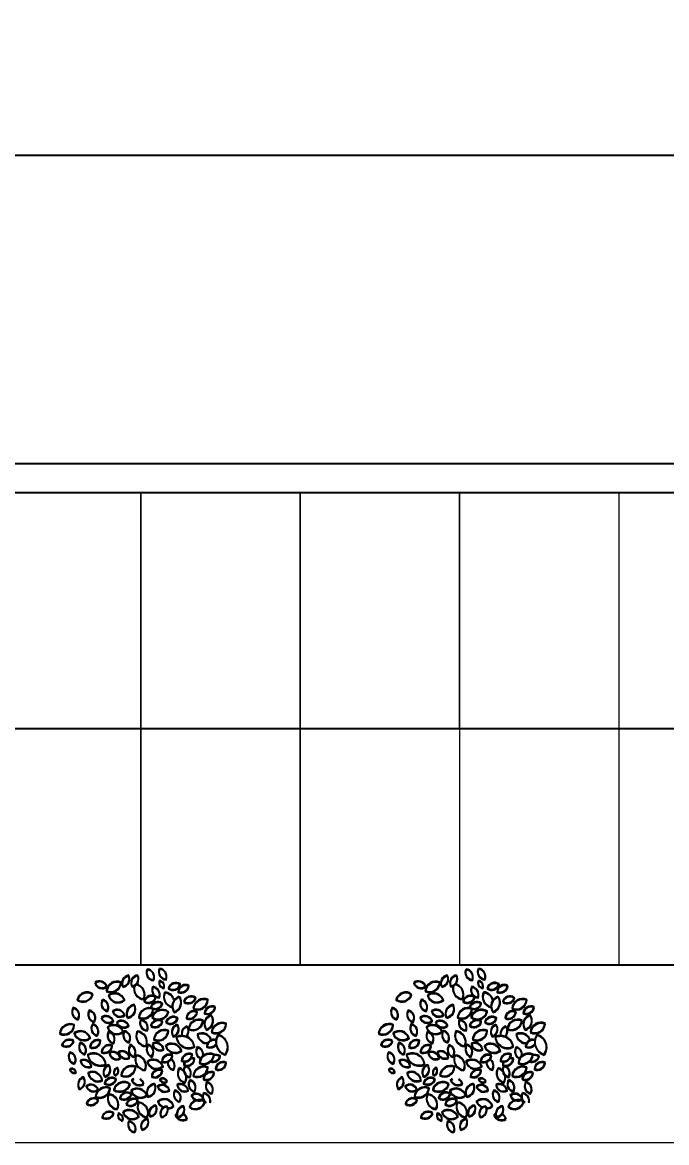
# Model space of a CAD drawing. Header units: millimetres. Extents: x 930 to 6336, y 2219 to 4338.
# Drawn here: x 5045.9 to 5155, y 3806.5 to 3996.2 of the extents above; entities that cross this region are included whole.
import ezdxf

# ---------------------------------------------------------------- set-up
doc = ezdxf.new("R2010")
doc.units = ezdxf.units.MM
doc.layers.add('dettagli', color=6, linetype='Continuous')
for name, color, linetype, lineweight in [('piante', 102, 'Continuous', 18), ('QUOTE', 3, 'Continuous', 9), ('serramenti e scale', 4, 'Continuous', 18)]:
    doc.layers.add(name, color=color, linetype=linetype, lineweight=lineweight)
doc.styles.get("Standard").update_dxf_attribs({"font": 'arial.ttf'})
doc.dimstyles.new('ook', dxfattribs={"dimtxt": 15, "dimasz": 10, "dimexe": 10, "dimexo": 10, "dimgap": 5, "dimtad": 1, "dimtoh": 1, "dimdec": 0, "dimzin": 0, "dimdsep": 46, "dimtxsty": 'Standard', "dimblk": 'OBLIQUE', "dimcen": 0.09, "dimdle": 10, "dimclrt": 3, "dimadec": 0, "dimazin": 0, "dimtfac": 1, "dimtdec": 0, "dimtofl": 0, "dimtmove": 0, "dimatfit": 3, "dimldrblk": 'OBLIQUE', "dimfxl": 1, "dimtfill": 2, "dimtfillclr": 250, "dimtolj": 1, "dimtzin": 0, "dimarcsym": 0})

# ---------------------------------------------------------------- blocks, each defined once
blk = doc.blocks.new('_Oblique')
at = {"color": 0, "linetype": 'ByBlock', "lineweight": -2}
blk.add_line((-0.5, -0.5), (0.5, 0.5), dxfattribs=at)
blk = doc.blocks.new('*D68')
at = {"layer": 'Defpoints', "color": 0, "transparency": 16777216}
for p in [(5477.89, 3973.72), (4984.85, 3921.57), (5477.89, 3921.47)]:
    blk.add_point(p, dxfattribs=at)
at = {"layer": 'QUOTE', "color": 0, "lineweight": -2, "transparency": 16777216}
for p, q in [((4984.85, 3931.57), (4984.85, 3983.72)), ((5477.89, 3931.47), (5477.89, 3983.72)), ((4974.85, 3973.72), (5487.89, 3973.72))]:
    blk.add_line(p, q, dxfattribs=at)
at = {"layer": 'QUOTE', "color": 0, "lineweight": -2, "transparency": 16777216, "xscale": 10, "yscale": 10, "zscale": 10, "rotation": 180}
blk.add_blockref('_Oblique', (4984.85, 3973.72), dxfattribs=at)
at = {"layer": 'QUOTE', "color": 0, "lineweight": -2, "transparency": 16777216, "xscale": 10, "yscale": 10, "zscale": 10}
blk.add_blockref('_Oblique', (5477.89, 3973.72), dxfattribs=at)
at = {"layer": 'QUOTE', "color": 3, "transparency": 16777216, "insert": (5231.37, 3986.39), "char_height": 15, "attachment_point": 5, "bg_fill": 1, "box_fill_scale": 1.1, "bg_fill_color": 250, "bg_fill_transparency": 0}
blk.add_mtext('\\A1;493', dxfattribs=at)

msp = doc.modelspace()

# ---------------------------------------------------------------- linework, layer by layer
at = {"layer": 'dettagli'}
msp.add_line((4984.89, 3876.63), (5362.85, 3876.63), dxfattribs=at)
at = {"layer": 'piante', "linetype": 'ByBlock', "lineweight": -3}
for points in [[(5067, 3835.87, 0.535384), (5068.04, 3834.05, 0.500203)], [(5067.02, 3835.77, 0.535384), (5068.06, 3833.95, 0.500203)], [(5069.08, 3835.97, 0.535384), (5070.15, 3834.17, 0.500203)], [(5069.1, 3835.87, 0.535384), (5070.18, 3834.07, 0.500203)], [(5121, 3835.88, 0.535384), (5122.04, 3834.06, 0.500203)], [(5121.02, 3835.77, 0.535384), (5122.06, 3833.95, 0.500203)], [(5123.08, 3835.98, 0.535384), (5124.15, 3834.18, 0.500203)], [(5123.1, 3835.87, 0.535384), (5124.18, 3834.07, 0.500203)], [(5058.15, 3833.6, 0.535384), (5060.14, 3832.96, 0.500203)], [(5058.17, 3833.5, 0.535384), (5060.17, 3832.85, 0.500203)], [(5060.07, 3832.18, 0.535384), (5062.53, 3833.63, 0.500203)], [(5060.1, 3832.07, 0.535384), (5062.55, 3833.53, 0.500203)], [(5062.85, 3832.94, 0.535384), (5063.81, 3834.81, 0.500203)], [(5062.88, 3832.83, 0.535384), (5063.83, 3834.7, 0.500203)], [(5065.37, 3834.84, 0.535384), (5064.42, 3832.97, 0.500203)], [(5065.39, 3834.73, 0.535384), (5064.44, 3832.86, 0.500203)], [(5069.1, 3833.91, 0.535384), (5069.78, 3832.71, 0.500203)], [(5069.12, 3833.8, 0.535384), (5069.81, 3832.6, 0.500203)], [(5070.58, 3832.64, 0.535384), (5072.56, 3833.35, 0.500203)], [(5070.61, 3832.54, 0.535384), (5072.58, 3833.24, 0.500203)], [(5074.04, 3833.1, 0.535384), (5072.24, 3832.03, 0.500203)], [(5074.06, 3832.99, 0.535384), (5072.26, 3831.92, 0.500203)], [(5112.15, 3833.61, 0.535384), (5114.14, 3832.97, 0.500203)], [(5112.17, 3833.5, 0.535384), (5114.17, 3832.85, 0.500203)], [(5114.07, 3832.18, 0.535384), (5116.53, 3833.64, 0.500203)], [(5114.1, 3832.07, 0.535384), (5116.55, 3833.53, 0.500203)], [(5116.85, 3832.95, 0.535384), (5117.81, 3834.82, 0.500203)], [(5116.88, 3832.83, 0.535384), (5117.83, 3834.7, 0.500203)], [(5119.37, 3834.85, 0.535384), (5118.42, 3832.98, 0.500203)], [(5119.39, 3834.73, 0.535384), (5118.44, 3832.86, 0.500203)], [(5123.1, 3833.92, 0.535384), (5123.78, 3832.72, 0.500203)], [(5123.12, 3833.8, 0.535384), (5123.81, 3832.6, 0.500203)], [(5124.58, 3832.65, 0.535384), (5126.56, 3833.36, 0.500203)], [(5124.61, 3832.54, 0.535384), (5126.58, 3833.24, 0.500203)], [(5128.04, 3833.11, 0.535384), (5126.24, 3832.04, 0.500203)], [(5128.06, 3832.99, 0.535384), (5126.26, 3831.92, 0.500203)], [(5057.76, 3831.62, 0.535384), (5055.15, 3830.69, 0.500203)], [(5057.78, 3831.51, 0.535384), (5055.18, 3830.59, 0.500203)], [(5060.44, 3831.47, 0.535384), (5063.13, 3830.65, 0.500203)], [(5060.46, 3831.36, 0.535384), (5063.15, 3830.54, 0.500203)], [(5068.45, 3831.16, 0.535384), (5066.49, 3830.41, 0.500203)], [(5068.47, 3831.05, 0.535384), (5066.51, 3830.31, 0.500203)], [(5067.93, 3832.89, 0.535384), (5069.01, 3831.09, 0.500203)], [(5067.96, 3832.78, 0.535384), (5069.03, 3830.98, 0.500203)], [(5072.42, 3831.23, 0.535384), (5071.59, 3828.62, 0.500203)], [(5073.2, 3830.37, 0.535384), (5075.17, 3831.07, 0.500203)], [(5073.22, 3830.26, 0.535384), (5075.2, 3830.96, 0.500203)], [(5111.76, 3831.63, 0.535384), (5109.15, 3830.7, 0.500203)], [(5111.78, 3831.51, 0.535384), (5109.18, 3830.59, 0.500203)], [(5114.44, 3831.47, 0.535384), (5117.13, 3830.66, 0.500203)], [(5114.46, 3831.36, 0.535384), (5117.15, 3830.54, 0.500203)], [(5122.45, 3831.17, 0.535384), (5120.49, 3830.42, 0.500203)], [(5122.47, 3831.05, 0.535384), (5120.51, 3830.31, 0.500203)], [(5121.93, 3832.9, 0.535384), (5123.01, 3831.1, 0.500203)], [(5121.96, 3832.78, 0.535384), (5123.03, 3830.98, 0.500203)], [(5126.42, 3831.24, 0.535384), (5125.59, 3828.63, 0.500203)], [(5127.2, 3830.37, 0.535384), (5129.17, 3831.08, 0.500203)], [(5127.22, 3830.26, 0.535384), (5129.2, 3830.96, 0.500203)], [(5055.23, 3827.39, 0.535384), (5054.47, 3829.34, 0.500203)], [(5059.46, 3830.74, 0.535384), (5060.2, 3828.78, 0.500203)], [(5059.49, 3830.63, 0.535384), (5060.23, 3828.67, 0.500203)], [(5063.65, 3827.68, 0.535384), (5064.8, 3829.85, 0.500203)], [(5063.67, 3827.58, 0.535384), (5064.82, 3829.74, 0.500203)], [(5065.55, 3827.7, 0.535384), (5068, 3829.16, 0.500203)], [(5067.58, 3829.4, 0.535384), (5069.55, 3830.1, 0.500203)], [(5067.6, 3829.29, 0.535384), (5069.58, 3829.99, 0.500203)], [(5072.45, 3831.12, 0.535384), (5071.61, 3828.52, 0.500203)], [(5074.79, 3829.23, 0.535384), (5077.25, 3830.69, 0.500203)], [(5074.81, 3829.13, 0.535384), (5077.27, 3830.58, 0.500203)], [(5078.49, 3829.47, 0.535384), (5076.69, 3828.4, 0.500203)], [(5078.52, 3829.36, 0.535384), (5076.72, 3828.29, 0.500203)], [(5109.23, 3827.4, 0.535384), (5108.47, 3829.35, 0.500203)], [(5113.46, 3830.75, 0.535384), (5114.2, 3828.78, 0.500203)], [(5113.49, 3830.63, 0.535384), (5114.23, 3828.67, 0.500203)], [(5117.65, 3827.69, 0.535384), (5118.8, 3829.86, 0.500203)], [(5117.67, 3827.58, 0.535384), (5118.82, 3829.74, 0.500203)], [(5119.55, 3827.71, 0.535384), (5122, 3829.17, 0.500203)], [(5121.58, 3829.4, 0.535384), (5123.55, 3830.11, 0.500203)], [(5121.6, 3829.29, 0.535384), (5123.58, 3829.99, 0.500203)], [(5126.45, 3831.12, 0.535384), (5125.61, 3828.52, 0.500203)], [(5128.79, 3829.24, 0.535384), (5131.25, 3830.7, 0.500203)], [(5128.81, 3829.13, 0.535384), (5131.27, 3830.58, 0.500203)], [(5132.49, 3829.48, 0.535384), (5130.69, 3828.41, 0.500203)], [(5132.52, 3829.36, 0.535384), (5130.72, 3828.29, 0.500203)], [(5055.26, 3827.28, 0.535384), (5054.49, 3829.24, 0.500203)], [(5057.97, 3826.94, 0.535384), (5057.2, 3828.89, 0.500203)], [(5057.99, 3826.84, 0.535384), (5057.23, 3828.79, 0.500203)], [(5059.22, 3827.69, 0.535384), (5061.23, 3827.08, 0.500203)], [(5059.25, 3827.58, 0.535384), (5061.26, 3826.98, 0.500203)], [(5061.16, 3828.77, 0.535384), (5063.15, 3828.12, 0.500203)], [(5061.18, 3828.66, 0.535384), (5063.18, 3828.02, 0.500203)], [(5065.57, 3827.6, 0.535384), (5068.03, 3829.05, 0.500203)], [(5067.83, 3827.73, 0.535384), (5070.56, 3828.7, 0.500203)], [(5067.85, 3827.62, 0.535384), (5070.58, 3828.59, 0.500203)], [(5070.16, 3826.9, 0.535384), (5072.14, 3827.6, 0.500203)], [(5070.19, 3826.79, 0.535384), (5072.16, 3827.49, 0.500203)], [(5075.44, 3828.66, 0.535384), (5073.63, 3827.59, 0.500203)], [(5075.46, 3828.55, 0.535384), (5073.66, 3827.48, 0.500203)], [(5077.83, 3828.12, 0.535384), (5077.02, 3825.61, 0.500203)], [(5077.85, 3828.01, 0.535384), (5077.05, 3825.5, 0.500203)], [(5109.26, 3827.28, 0.535384), (5108.49, 3829.24, 0.500203)], [(5111.97, 3826.95, 0.535384), (5111.2, 3828.9, 0.500203)], [(5111.99, 3826.84, 0.535384), (5111.23, 3828.79, 0.500203)], [(5113.22, 3827.7, 0.535384), (5115.23, 3827.09, 0.500203)], [(5113.25, 3827.58, 0.535384), (5115.26, 3826.98, 0.500203)], [(5115.16, 3828.78, 0.535384), (5117.15, 3828.13, 0.500203)], [(5115.18, 3828.66, 0.535384), (5117.18, 3828.02, 0.500203)], [(5119.57, 3827.6, 0.535384), (5122.03, 3829.05, 0.500203)], [(5121.83, 3827.74, 0.535384), (5124.56, 3828.71, 0.500203)], [(5121.85, 3827.62, 0.535384), (5124.58, 3828.59, 0.500203)], [(5124.16, 3826.9, 0.535384), (5126.14, 3827.61, 0.500203)], [(5124.19, 3826.79, 0.535384), (5126.16, 3827.49, 0.500203)], [(5129.44, 3828.67, 0.535384), (5127.63, 3827.6, 0.500203)], [(5129.46, 3828.55, 0.535384), (5127.66, 3827.48, 0.500203)], [(5131.83, 3828.13, 0.535384), (5131.02, 3825.62, 0.500203)], [(5131.85, 3828.01, 0.535384), (5131.05, 3825.5, 0.500203)], [(5052.17, 3824.99, 0.535384), (5054.63, 3826.44, 0.500203)], [(5052.2, 3824.88, 0.535384), (5054.65, 3826.34, 0.500203)], [(5058.49, 3824.6, 0.535384), (5057.72, 3826.56, 0.500203)], [(5058.51, 3824.5, 0.535384), (5057.75, 3826.45, 0.500203)], [(5060.24, 3826.09, 0.535384), (5062.93, 3825.28, 0.500203)], [(5060.27, 3825.99, 0.535384), (5062.95, 3825.17, 0.500203)], [(5061.83, 3826.9, 0.535384), (5063.84, 3826.29, 0.500203)], [(5061.85, 3826.79, 0.535384), (5063.86, 3826.18, 0.500203)], [(5065.89, 3827.31, 0.535384), (5066.97, 3825.51, 0.500203)], [(5065.92, 3827.2, 0.535384), (5066.99, 3825.4, 0.500203)], [(5067.59, 3826.31, 0.535384), (5069.55, 3827.05, 0.500203)], [(5067.62, 3826.2, 0.535384), (5069.58, 3826.94, 0.500203)], [(5068.11, 3824, 0.535384), (5070.57, 3825.46, 0.500203)], [(5068.13, 3823.9, 0.535384), (5070.59, 3825.35, 0.500203)], [(5072.08, 3826.48, 0.535384), (5071.44, 3824.49, 0.500203)], [(5072.11, 3826.38, 0.535384), (5071.46, 3824.38, 0.500203)], [(5073.98, 3825.76, 0.535384), (5076.44, 3827.21, 0.500203)], [(5074.01, 3825.65, 0.535384), (5076.46, 3827.11, 0.500203)], [(5077.9, 3825.21, 0.535384), (5080.36, 3826.67, 0.500203)], [(5077.93, 3825.1, 0.535384), (5080.38, 3826.56, 0.500203)], [(5106.17, 3825, 0.535384), (5108.63, 3826.45, 0.500203)], [(5106.2, 3824.88, 0.535384), (5108.65, 3826.34, 0.500203)], [(5112.49, 3824.61, 0.535384), (5111.72, 3826.57, 0.500203)], [(5112.51, 3824.5, 0.535384), (5111.75, 3826.45, 0.500203)], [(5114.24, 3826.1, 0.535384), (5116.93, 3825.29, 0.500203)], [(5114.27, 3825.99, 0.535384), (5116.95, 3825.17, 0.500203)], [(5115.83, 3826.9, 0.535384), (5117.84, 3826.3, 0.500203)], [(5115.85, 3826.79, 0.535384), (5117.86, 3826.18, 0.500203)], [(5119.89, 3827.32, 0.535384), (5120.97, 3825.52, 0.500203)], [(5119.92, 3827.2, 0.535384), (5120.99, 3825.4, 0.500203)], [(5121.59, 3826.32, 0.535384), (5123.55, 3827.06, 0.500203)], [(5121.62, 3826.2, 0.535384), (5123.58, 3826.94, 0.500203)], [(5122.11, 3824.01, 0.535384), (5124.57, 3825.47, 0.500203)], [(5122.13, 3823.9, 0.535384), (5124.59, 3825.35, 0.500203)], [(5126.08, 3826.49, 0.535384), (5125.44, 3824.5, 0.500203)], [(5126.11, 3826.38, 0.535384), (5125.46, 3824.38, 0.500203)], [(5127.98, 3825.76, 0.535384), (5130.44, 3827.22, 0.500203)], [(5128.01, 3825.65, 0.535384), (5130.46, 3827.11, 0.500203)], [(5131.9, 3825.22, 0.535384), (5134.36, 3826.68, 0.500203)], [(5131.93, 3825.1, 0.535384), (5134.38, 3826.56, 0.500203)], [(5054.54, 3823.71, 0.535384), (5052.56, 3823, 0.500203)], [(5054.56, 3823.6, 0.535384), (5052.59, 3822.9, 0.500203)], [(5054.63, 3825.05, 0.535384), (5057.32, 3824.24, 0.500203)], [(5054.65, 3824.95, 0.535384), (5057.34, 3824.13, 0.500203)], [(5057.28, 3822.7, 0.535384), (5059.07, 3823.79, 0.500203)], [(5057.31, 3822.59, 0.535384), (5059.1, 3823.69, 0.500203)], [(5061.24, 3823.34, 0.535384), (5060.47, 3825.29, 0.500203)], [(5061.26, 3823.23, 0.535384), (5060.5, 3825.19, 0.500203)], [(5063.87, 3823.46, 0.535384), (5063.13, 3825.43, 0.500203)], [(5063.89, 3823.36, 0.535384), (5063.16, 3825.32, 0.500203)], [(5065.29, 3825.37, 0.535384), (5066.8, 3822.84, 0.500203)], [(5065.31, 3825.26, 0.535384), (5066.82, 3822.74, 0.500203)], [(5071.94, 3824.38, 0.535384), (5074.97, 3822.77, 0.500203)], [(5071.96, 3824.28, 0.535384), (5074.99, 3822.67, 0.500203)], [(5080.22, 3821.42, 0.535384), (5078.98, 3824.74, 0.500203)], [(5080.25, 3821.31, 0.535384), (5079, 3824.63, 0.500203)], [(5108.54, 3823.71, 0.535384), (5106.56, 3823.01, 0.500203)], [(5108.56, 3823.6, 0.535384), (5106.59, 3822.9, 0.500203)], [(5108.63, 3825.06, 0.535384), (5111.32, 3824.25, 0.500203)], [(5108.65, 3824.95, 0.535384), (5111.34, 3824.13, 0.500203)], [(5111.28, 3822.71, 0.535384), (5113.07, 3823.8, 0.500203)], [(5111.31, 3822.59, 0.535384), (5113.1, 3823.69, 0.500203)], [(5115.24, 3823.35, 0.535384), (5114.47, 3825.3, 0.500203)], [(5115.26, 3823.23, 0.535384), (5114.5, 3825.19, 0.500203)], [(5117.87, 3823.47, 0.535384), (5117.13, 3825.44, 0.500203)], [(5117.89, 3823.36, 0.535384), (5117.16, 3825.32, 0.500203)], [(5119.29, 3825.38, 0.535384), (5120.8, 3822.85, 0.500203)], [(5119.31, 3825.26, 0.535384), (5120.82, 3822.74, 0.500203)], [(5125.94, 3824.39, 0.535384), (5128.97, 3822.78, 0.500203)], [(5125.96, 3824.28, 0.535384), (5128.99, 3822.67, 0.500203)], [(5134.22, 3821.42, 0.535384), (5132.98, 3824.75, 0.500203)], [(5134.25, 3821.31, 0.535384), (5133, 3824.63, 0.500203)], [(5054.64, 3819.86, 0.535384), (5053.88, 3821.81, 0.500203)], [(5054.66, 3819.76, 0.535384), (5053.9, 3821.71, 0.500203)], [(5056.4, 3821.47, 0.535384), (5055.63, 3823.42, 0.500203)], [(5056.42, 3821.36, 0.535384), (5055.66, 3823.31, 0.500203)], [(5059.25, 3821.84, 0.535384), (5061.04, 3822.94, 0.500203)], [(5059.27, 3821.74, 0.535384), (5061.06, 3822.83, 0.500203)], [(5062.42, 3820.75, 0.535384), (5060.57, 3821.73, 0.500203)], [(5062.44, 3820.64, 0.535384), (5060.59, 3821.63, 0.500203)], [(5063.99, 3820.87, 0.535384), (5062.14, 3821.85, 0.500203)], [(5064.02, 3820.76, 0.535384), (5062.16, 3821.75, 0.500203)], [(5064.17, 3823.07, 0.535384), (5064.72, 3821.04, 0.500203)], [(5064.2, 3822.96, 0.535384), (5064.74, 3820.94, 0.500203)], [(5067.72, 3821.08, 0.535384), (5067.18, 3823.1, 0.500203)], [(5067.75, 3820.97, 0.535384), (5067.2, 3823, 0.500203)], [(5067.9, 3823.28, 0.535384), (5069.76, 3822.3, 0.500203)], [(5067.93, 3823.17, 0.535384), (5069.78, 3822.19, 0.500203)], [(5070.1, 3822.92, 0.535384), (5072.79, 3822.1, 0.500203)], [(5070.12, 3822.81, 0.535384), (5072.81, 3821.99, 0.500203)], [(5108.64, 3819.87, 0.535384), (5107.88, 3821.82, 0.500203)], [(5108.66, 3819.76, 0.535384), (5107.9, 3821.71, 0.500203)], [(5110.4, 3821.48, 0.535384), (5109.63, 3823.43, 0.500203)], [(5110.42, 3821.36, 0.535384), (5109.66, 3823.31, 0.500203)], [(5113.25, 3821.85, 0.535384), (5115.04, 3822.95, 0.500203)], [(5113.27, 3821.74, 0.535384), (5115.06, 3822.83, 0.500203)], [(5116.42, 3820.76, 0.535384), (5114.57, 3821.74, 0.500203)], [(5116.44, 3820.64, 0.535384), (5114.59, 3821.63, 0.500203)], [(5117.99, 3820.88, 0.535384), (5116.14, 3821.86, 0.500203)], [(5118.02, 3820.76, 0.535384), (5116.16, 3821.75, 0.500203)], [(5118.17, 3823.08, 0.535384), (5118.72, 3821.05, 0.500203)], [(5118.2, 3822.96, 0.535384), (5118.74, 3820.94, 0.500203)], [(5121.72, 3821.09, 0.535384), (5121.18, 3823.11, 0.500203)], [(5121.75, 3820.97, 0.535384), (5121.2, 3823, 0.500203)], [(5121.9, 3823.29, 0.535384), (5123.76, 3822.3, 0.500203)], [(5121.93, 3823.17, 0.535384), (5123.78, 3822.19, 0.500203)], [(5124.1, 3822.92, 0.535384), (5126.79, 3822.11, 0.500203)], [(5124.12, 3822.81, 0.535384), (5126.81, 3821.99, 0.500203)], [(5057.53, 3819.41, 0.535384), (5055.68, 3820.4, 0.500203)], [(5057.55, 3819.31, 0.535384), (5055.7, 3820.29, 0.500203)], [(5059.96, 3819.76, 0.535384), (5056.93, 3821.37, 0.500203)], [(5059.98, 3819.66, 0.535384), (5056.95, 3821.27, 0.500203)], [(5066.61, 3818.78, 0.535384), (5065.1, 3821.3, 0.500203)], [(5066.63, 3818.67, 0.535384), (5065.12, 3821.2, 0.500203)], [(5066.96, 3820.23, 0.535384), (5069.65, 3819.41, 0.500203)], [(5066.99, 3820.12, 0.535384), (5069.68, 3819.31, 0.500203)], [(5071.27, 3821.3, 0.535384), (5069.46, 3820.23, 0.500203)], [(5071.29, 3821.19, 0.535384), (5069.49, 3820.12, 0.500203)], [(5074.61, 3821.45, 0.535384), (5072.82, 3820.35, 0.500203)], [(5074.64, 3821.34, 0.535384), (5072.85, 3820.24, 0.500203)], [(5078.31, 3821.42, 0.535384), (5075.85, 3819.96, 0.500203)], [(5078.33, 3821.31, 0.535384), (5075.88, 3819.86, 0.500203)], [(5080.37, 3820.03, 0.535384), (5078.56, 3818.96, 0.500203)], [(5080.39, 3819.92, 0.535384), (5078.59, 3818.85, 0.500203)], [(5111.53, 3819.42, 0.535384), (5109.68, 3820.4, 0.500203)], [(5111.55, 3819.31, 0.535384), (5109.7, 3820.29, 0.500203)], [(5113.96, 3819.77, 0.535384), (5110.93, 3821.38, 0.500203)], [(5113.98, 3819.66, 0.535384), (5110.95, 3821.27, 0.500203)], [(5120.61, 3818.79, 0.535384), (5119.1, 3821.31, 0.500203)], [(5120.63, 3818.67, 0.535384), (5119.12, 3821.2, 0.500203)], [(5120.96, 3820.24, 0.535384), (5123.65, 3819.42, 0.500203)], [(5120.99, 3820.12, 0.535384), (5123.68, 3819.31, 0.500203)], [(5125.27, 3821.31, 0.535384), (5123.46, 3820.24, 0.500203)], [(5125.29, 3821.19, 0.535384), (5123.49, 3820.12, 0.500203)], [(5128.61, 3821.46, 0.535384), (5126.82, 3820.36, 0.500203)], [(5128.64, 3821.34, 0.535384), (5126.85, 3820.24, 0.500203)], [(5132.31, 3821.43, 0.535384), (5129.85, 3819.97, 0.500203)], [(5132.33, 3821.31, 0.535384), (5129.88, 3819.86, 0.500203)], [(5134.37, 3820.04, 0.535384), (5132.56, 3818.97, 0.500203)], [(5134.39, 3819.92, 0.535384), (5132.59, 3818.85, 0.500203)], [(5054.92, 3818.39, 0.535384), (5053.89, 3818.94, 0.500203)], [(5054.94, 3818.28, 0.535384), (5053.91, 3818.83, 0.500203)], [(5059.34, 3817.06, 0.535384), (5057, 3818.3, 0.500203)], [(5059.37, 3816.95, 0.535384), (5057.02, 3818.2, 0.500203)], [(5059.81, 3817.66, 0.535384), (5060.46, 3819.66, 0.500203)], [(5059.84, 3817.56, 0.535384), (5060.48, 3819.55, 0.500203)], [(5061.5, 3817.88, 0.535384), (5061.92, 3819.19, 0.500203)], [(5061.52, 3817.78, 0.535384), (5061.94, 3819.08, 0.500203)], [(5062.57, 3817.89, 0.535384), (5065.03, 3819.35, 0.500203)], [(5062.59, 3817.78, 0.535384), (5065.05, 3819.24, 0.500203)], [(5069.55, 3818.75, 0.535384), (5067.75, 3817.68, 0.500203)], [(5069.58, 3818.64, 0.535384), (5067.77, 3817.57, 0.500203)], [(5072.45, 3819.12, 0.535384), (5073.37, 3816.67, 0.500203)], [(5072.47, 3819.02, 0.535384), (5073.39, 3816.56, 0.500203)], [(5073.41, 3819.54, 0.535384), (5074.17, 3817.59, 0.500203)], [(5073.43, 3819.43, 0.535384), (5074.2, 3817.48, 0.500203)], [(5074.79, 3817.81, 0.535384), (5077.24, 3819.27, 0.500203)], [(5074.81, 3817.7, 0.535384), (5077.26, 3819.16, 0.500203)], [(5078.32, 3818.34, 0.535384), (5076.52, 3817.27, 0.500203)], [(5078.35, 3818.23, 0.535384), (5076.54, 3817.16, 0.500203)], [(5108.92, 3818.4, 0.535384), (5107.89, 3818.94, 0.500203)], [(5108.94, 3818.28, 0.535384), (5107.91, 3818.83, 0.500203)], [(5113.34, 3817.07, 0.535384), (5111, 3818.31, 0.500203)], [(5113.37, 3816.95, 0.535384), (5111.02, 3818.2, 0.500203)], [(5113.81, 3817.67, 0.535384), (5114.46, 3819.67, 0.500203)], [(5113.84, 3817.56, 0.535384), (5114.48, 3819.55, 0.500203)], [(5115.5, 3817.89, 0.535384), (5115.92, 3819.2, 0.500203)], [(5115.52, 3817.78, 0.535384), (5115.94, 3819.08, 0.500203)], [(5116.57, 3817.9, 0.535384), (5119.03, 3819.36, 0.500203)], [(5116.59, 3817.78, 0.535384), (5119.05, 3819.24, 0.500203)], [(5123.55, 3818.76, 0.535384), (5121.75, 3817.68, 0.500203)], [(5123.58, 3818.64, 0.535384), (5121.77, 3817.57, 0.500203)], [(5126.45, 3819.13, 0.535384), (5127.37, 3816.68, 0.500203)], [(5126.47, 3819.02, 0.535384), (5127.39, 3816.56, 0.500203)], [(5127.41, 3819.55, 0.535384), (5128.17, 3817.6, 0.500203)], [(5127.43, 3819.43, 0.535384), (5128.2, 3817.48, 0.500203)], [(5128.79, 3817.82, 0.535384), (5131.24, 3819.28, 0.500203)], [(5128.81, 3817.7, 0.535384), (5131.26, 3819.16, 0.500203)], [(5132.32, 3818.35, 0.535384), (5130.52, 3817.27, 0.500203)], [(5132.35, 3818.23, 0.535384), (5130.54, 3817.16, 0.500203)], [(5055.51, 3815.6, 0.535384), (5056.15, 3817.59, 0.500203)], [(5055.53, 3815.49, 0.535384), (5056.17, 3817.49, 0.500203)], [(5058.68, 3815.45, 0.535384), (5056.68, 3816.05, 0.500203)], [(5058.71, 3815.34, 0.535384), (5056.7, 3815.95, 0.500203)], [(5061.73, 3817.25, 0.535384), (5059.76, 3816.55, 0.500203)], [(5061.76, 3817.15, 0.535384), (5059.78, 3816.44, 0.500203)], [(5064.07, 3816.42, 0.535384), (5061.34, 3815.45, 0.500203)], [(5064.09, 3816.31, 0.535384), (5061.36, 3815.34, 0.500203)], [(5068.25, 3816.46, 0.535384), (5067.1, 3814.3, 0.500203)], [(5068.27, 3816.36, 0.535384), (5067.12, 3814.19, 0.500203)], [(5070.74, 3815.38, 0.535384), (5068.74, 3816.03, 0.500203)], [(5070.76, 3815.27, 0.535384), (5068.77, 3815.92, 0.500203)], [(5070.35, 3816.84, 0.535384), (5069.12, 3817.24, 0.500203)], [(5070.37, 3816.74, 0.535384), (5069.14, 3817.13, 0.500203)], [(5072.07, 3816.31, 0.535384), (5073.92, 3815.32, 0.500203)], [(5072.09, 3816.2, 0.535384), (5073.95, 3815.22, 0.500203)], [(5074.23, 3817.12, 0.535384), (5074.97, 3815.16, 0.500203)], [(5074.25, 3817.01, 0.535384), (5074.99, 3815.05, 0.500203)], [(5077.15, 3816.79, 0.535384), (5077.89, 3814.82, 0.500203)], [(5077.17, 3816.68, 0.535384), (5077.91, 3814.71, 0.500203)], [(5109.51, 3815.61, 0.535384), (5110.15, 3817.6, 0.500203)], [(5109.53, 3815.49, 0.535384), (5110.17, 3817.49, 0.500203)], [(5112.68, 3815.46, 0.535384), (5110.68, 3816.06, 0.500203)], [(5112.71, 3815.34, 0.535384), (5110.7, 3815.95, 0.500203)], [(5115.73, 3817.26, 0.535384), (5113.76, 3816.56, 0.500203)], [(5115.76, 3817.15, 0.535384), (5113.78, 3816.44, 0.500203)], [(5118.07, 3816.43, 0.535384), (5115.34, 3815.46, 0.500203)], [(5118.09, 3816.31, 0.535384), (5115.36, 3815.34, 0.500203)], [(5122.25, 3816.47, 0.535384), (5121.1, 3814.31, 0.500203)], [(5122.27, 3816.36, 0.535384), (5121.12, 3814.19, 0.500203)], [(5124.74, 3815.39, 0.535384), (5122.74, 3816.03, 0.500203)], [(5124.76, 3815.27, 0.535384), (5122.77, 3815.92, 0.500203)], [(5124.35, 3816.85, 0.535384), (5123.12, 3817.25, 0.500203)], [(5124.37, 3816.74, 0.535384), (5123.14, 3817.13, 0.500203)], [(5126.07, 3816.31, 0.535384), (5127.92, 3815.33, 0.500203)], [(5126.09, 3816.2, 0.535384), (5127.95, 3815.22, 0.500203)], [(5128.23, 3817.13, 0.535384), (5128.97, 3815.17, 0.500203)], [(5128.25, 3817.01, 0.535384), (5128.99, 3815.05, 0.500203)], [(5131.15, 3816.8, 0.535384), (5131.89, 3814.83, 0.500203)], [(5131.17, 3816.68, 0.535384), (5131.91, 3814.71, 0.500203)], [(5058.24, 3814.3, 0.535384), (5060.69, 3815.75, 0.500203)], [(5058.26, 3814.19, 0.535384), (5060.72, 3815.65, 0.500203)], [(5061.9, 3812.17, 0.535384), (5060.45, 3814.72, 0.500203)], [(5061.93, 3812.06, 0.535384), (5060.47, 3814.61, 0.500203)], [(5064.32, 3814.75, 0.535384), (5062.34, 3814.05, 0.500203)], [(5064.34, 3814.65, 0.535384), (5062.36, 3813.94, 0.500203)], [(5064.25, 3815.33, 0.535384), (5066.94, 3814.51, 0.500203)], [(5064.27, 3815.22, 0.535384), (5066.96, 3814.4, 0.500203)], [(5072.43, 3813.41, 0.535384), (5071.7, 3815.37, 0.500203)], [(5072.45, 3813.3, 0.535384), (5071.72, 3815.26, 0.500203)], [(5076.48, 3813.92, 0.535384), (5074.48, 3814.53, 0.500203)], [(5076.51, 3813.81, 0.535384), (5074.5, 3814.42, 0.500203)], [(5112.24, 3814.31, 0.535384), (5114.69, 3815.76, 0.500203)], [(5112.26, 3814.19, 0.535384), (5114.72, 3815.65, 0.500203)], [(5115.9, 3812.18, 0.535384), (5114.45, 3814.73, 0.500203)], [(5115.93, 3812.06, 0.535384), (5114.47, 3814.61, 0.500203)], [(5118.32, 3814.76, 0.535384), (5116.34, 3814.06, 0.500203)], [(5118.34, 3814.65, 0.535384), (5116.36, 3813.94, 0.500203)], [(5118.25, 3815.33, 0.535384), (5120.94, 3814.52, 0.500203)], [(5118.27, 3815.22, 0.535384), (5120.96, 3814.4, 0.500203)], [(5126.43, 3813.42, 0.535384), (5125.7, 3815.38, 0.500203)], [(5126.45, 3813.3, 0.535384), (5125.72, 3815.26, 0.500203)], [(5130.48, 3813.93, 0.535384), (5128.48, 3814.54, 0.500203)], [(5130.51, 3813.81, 0.535384), (5128.5, 3814.42, 0.500203)], [(5058.7, 3813.78, 0.535384), (5056.72, 3813.08, 0.500203)], [(5058.72, 3813.68, 0.535384), (5056.75, 3812.97, 0.500203)], [(5063.45, 3812.99, 0.535384), (5065.41, 3813.73, 0.500203)], [(5063.47, 3812.88, 0.535384), (5065.43, 3813.63, 0.500203)], [(5066.96, 3810.77, 0.535384), (5065.5, 3813.32, 0.500203)], [(5066.98, 3810.66, 0.535384), (5065.52, 3813.22, 0.500203)], [(5068.44, 3812.82, 0.535384), (5067.49, 3810.95, 0.500203)], [(5068.47, 3812.71, 0.535384), (5067.51, 3810.85, 0.500203)], [(5070.35, 3812.65, 0.535384), (5069.36, 3810.8, 0.500203)], [(5070.37, 3812.55, 0.535384), (5069.39, 3810.7, 0.500203)], [(5072.15, 3810.85, 0.535384), (5073.14, 3812.7, 0.500203)], [(5072.18, 3810.74, 0.535384), (5073.16, 3812.59, 0.500203)], [(5074.14, 3812.53, 0.535384), (5076.74, 3813.46, 0.500203)], [(5074.16, 3812.42, 0.535384), (5076.76, 3813.35, 0.500203)], [(5112.7, 3813.79, 0.535384), (5110.72, 3813.09, 0.500203)], [(5112.72, 3813.68, 0.535384), (5110.75, 3812.97, 0.500203)], [(5117.45, 3813, 0.535384), (5119.41, 3813.74, 0.500203)], [(5117.47, 3812.88, 0.535384), (5119.43, 3813.63, 0.500203)], [(5120.96, 3810.78, 0.535384), (5119.5, 3813.33, 0.500203)], [(5120.98, 3810.66, 0.535384), (5119.52, 3813.22, 0.500203)], [(5122.44, 3812.83, 0.535384), (5121.49, 3810.96, 0.500203)], [(5122.47, 3812.71, 0.535384), (5121.51, 3810.85, 0.500203)], [(5124.35, 3812.66, 0.535384), (5123.36, 3810.81, 0.500203)], [(5124.37, 3812.55, 0.535384), (5123.39, 3810.7, 0.500203)], [(5126.15, 3810.86, 0.535384), (5127.14, 3812.71, 0.500203)], [(5126.18, 3810.74, 0.535384), (5127.16, 3812.59, 0.500203)], [(5128.14, 3812.54, 0.535384), (5130.74, 3813.47, 0.500203)], [(5128.16, 3812.42, 0.535384), (5130.76, 3813.35, 0.500203)], [(5061.31, 3811.5, 0.535384), (5059.34, 3810.8, 0.500203)], [(5061.34, 3811.4, 0.535384), (5059.36, 3810.69, 0.500203)], [(5062.8, 3810.24, 0.535384), (5062.11, 3811.44, 0.500203)], [(5062.82, 3810.13, 0.535384), (5062.14, 3811.33, 0.500203)], [(5062.89, 3811.7, 0.535384), (5065.58, 3810.88, 0.500203)], [(5062.91, 3811.59, 0.535384), (5065.6, 3810.78, 0.500203)], [(5067.05, 3810.55, 0.535384), (5066.1, 3808.68, 0.500203)], [(5067.07, 3810.44, 0.535384), (5066.12, 3808.58, 0.500203)], [(5115.31, 3811.51, 0.535384), (5113.34, 3810.81, 0.500203)], [(5115.34, 3811.4, 0.535384), (5113.36, 3810.69, 0.500203)], [(5116.8, 3810.25, 0.535384), (5116.11, 3811.45, 0.500203)], [(5116.82, 3810.13, 0.535384), (5116.14, 3811.33, 0.500203)], [(5116.89, 3811.71, 0.535384), (5119.58, 3810.89, 0.500203)], [(5116.91, 3811.59, 0.535384), (5119.6, 3810.78, 0.500203)], [(5121.05, 3810.56, 0.535384), (5120.1, 3808.69, 0.500203)], [(5121.07, 3810.44, 0.535384), (5120.12, 3808.58, 0.500203)], [(5064.9, 3808.27, 0.535384), (5063.86, 3810.09, 0.500203)], [(5064.92, 3808.17, 0.535384), (5063.88, 3809.99, 0.500203)], [(5118.9, 3808.28, 0.535384), (5117.86, 3810.1, 0.500203)], [(5118.92, 3808.17, 0.535384), (5117.88, 3809.99, 0.500203)]]:
    msp.add_lwpolyline(points, format="xyb", close=True, dxfattribs=at)
for points in [[(5064.83, 3833.12, 0.485783), (5066.39, 3830.82, 0.46813), (5065.13, 3833.34, 0.535384)], [(5064.86, 3833.01, 0.485783), (5066.42, 3830.72, 0.46813), (5065.15, 3833.24, 0.535384)], [(5118.83, 3833.13, 0.485783), (5120.39, 3830.83, 0.46813), (5119.13, 3833.35, 0.535384)], [(5118.86, 3833.01, 0.485783), (5120.42, 3830.72, 0.46813), (5119.15, 3833.24, 0.535384)], [(5069.99, 3831.98, 0.497857), (5071.24, 3829.46, 0.500203)], [(5070.02, 3831.87, 0.497857), (5071.26, 3829.35, 0.500203)], [(5071.54, 3830.61, 0.30861), (5069.99, 3831.98, 0.535384)], [(5071.57, 3830.5, 0.30861), (5070.02, 3831.87, 0.535384)], [(5123.99, 3831.99, 0.497857), (5125.24, 3829.47, 0.500203)], [(5124.02, 3831.87, 0.497857), (5125.26, 3829.35, 0.500203)], [(5125.54, 3830.62, 0.30861), (5123.99, 3831.99, 0.535384)], [(5125.57, 3830.5, 0.30861), (5124.02, 3831.87, 0.535384)], [(5073.74, 3826.2, 0.427879), (5072.89, 3824.59, 0.500203)], [(5073.76, 3826.09, 0.427879), (5072.91, 3824.48, 0.500203)], [(5073.55, 3824.47, 0.379729), (5073.74, 3826.2, 0.535384)], [(5073.57, 3824.36, 0.379729), (5073.76, 3826.09, 0.535384)], [(5127.74, 3826.21, 0.427879), (5126.89, 3824.6, 0.500203)], [(5127.76, 3826.09, 0.427879), (5126.91, 3824.48, 0.500203)], [(5127.55, 3824.48, 0.379729), (5127.74, 3826.21, 0.535384)], [(5127.57, 3824.36, 0.379729), (5127.76, 3826.09, 0.535384)], [(5077.86, 3823.85, 0.449067), (5075.49, 3824.86, 0.535384)], [(5075.49, 3824.86, 0.411154), (5077.29, 3823.37, 0.500203)], [(5077.89, 3823.74, 0.449067), (5075.51, 3824.75, 0.535384)], [(5075.51, 3824.75, 0.411154), (5077.31, 3823.26, 0.500203)], [(5078.66, 3823.9, 0.473768), (5077.08, 3822.75, 0.350042), (5078.65, 3823.2, 0.535384)], [(5078.68, 3823.79, 0.473768), (5077.11, 3822.64, 0.350042), (5078.68, 3823.09, 0.535384)], [(5131.86, 3823.85, 0.449067), (5129.49, 3824.87, 0.535384)], [(5129.49, 3824.87, 0.411154), (5131.29, 3823.38, 0.500203)], [(5131.89, 3823.74, 0.449067), (5129.51, 3824.75, 0.535384)], [(5129.51, 3824.75, 0.411154), (5131.31, 3823.26, 0.500203)], [(5132.66, 3823.91, 0.473768), (5131.08, 3822.75, 0.350042), (5132.65, 3823.21, 0.535384)], [(5132.68, 3823.79, 0.473768), (5131.11, 3822.64, 0.350042), (5132.68, 3823.09, 0.535384)], [(5075.5, 3822.68, 0.493715), (5076.1, 3820.77, 0.500203)], [(5075.52, 3822.57, 0.493715), (5076.13, 3820.66, 0.500203)], [(5076.44, 3821.17, 0.391787), (5075.5, 3822.68, 0.535384)], [(5076.46, 3821.06, 0.391787), (5075.52, 3822.57, 0.535384)], [(5129.5, 3822.69, 0.493715), (5130.1, 3820.78, 0.500203)], [(5129.52, 3822.57, 0.493715), (5130.13, 3820.66, 0.500203)], [(5130.44, 3821.17, 0.391787), (5129.5, 3822.69, 0.535384)], [(5130.46, 3821.06, 0.391787), (5129.52, 3822.57, 0.535384)], [(5070.44, 3820.22, 0.382111), (5071.42, 3818.86, 0.410997), (5071.01, 3820.65, 0.535384)], [(5070.46, 3820.11, 0.382111), (5071.45, 3818.75, 0.410997), (5071.04, 3820.54, 0.535384)], [(5073.42, 3820.26, 0.136045), (5073.2, 3819.63, 0.500203), (5075.01, 3820.7, 0.535384)], [(5073.44, 3820.16, 0.136045), (5073.23, 3819.52, 0.500203), (5075.03, 3820.59, 0.535384)], [(5075.01, 3820.7, 0.128884), (5074.38, 3820.82, 0.500203)], [(5075.03, 3820.59, 0.128884), (5074.4, 3820.71, 0.500203)], [(5077.7, 3820.26, 0.439965), (5079.33, 3821.15, 0.209361), (5078.3, 3821.33, 0.535384)], [(5077.72, 3820.15, 0.439965), (5079.36, 3821.04, 0.209361), (5078.32, 3821.22, 0.535384)], [(5124.44, 3820.23, 0.382111), (5125.42, 3818.86, 0.410997), (5125.01, 3820.66, 0.535384)], [(5124.46, 3820.11, 0.382111), (5125.45, 3818.75, 0.410997), (5125.04, 3820.54, 0.535384)], [(5127.42, 3820.27, 0.136045), (5127.2, 3819.63, 0.500203), (5129.01, 3820.7, 0.535384)], [(5127.44, 3820.16, 0.136045), (5127.23, 3819.52, 0.500203), (5129.03, 3820.59, 0.535384)], [(5129.01, 3820.7, 0.128884), (5128.38, 3820.83, 0.500203)], [(5129.03, 3820.59, 0.128884), (5128.4, 3820.71, 0.500203)], [(5131.7, 3820.27, 0.439965), (5133.33, 3821.15, 0.209361), (5132.3, 3821.33, 0.535384)], [(5131.72, 3820.15, 0.439965), (5133.36, 3821.04, 0.209361), (5132.32, 3821.22, 0.535384)], [(5064.7, 3817.29, 0.076845), (5064.37, 3817.1, 0.500203), (5066.38, 3816.49, 0.535384)], [(5064.73, 3817.19, 0.076845), (5064.4, 3816.99, 0.500203), (5066.4, 3816.38, 0.535384)], [(5066.38, 3816.49, 0.202478), (5065.75, 3817.24, 0.500203)], [(5066.4, 3816.38, 0.202478), (5065.78, 3817.14, 0.500203)], [(5118.7, 3817.3, 0.076845), (5118.37, 3817.11, 0.500203), (5120.38, 3816.5, 0.535384)], [(5118.73, 3817.19, 0.076845), (5118.4, 3816.99, 0.500203), (5120.4, 3816.38, 0.535384)], [(5120.38, 3816.5, 0.202478), (5119.75, 3817.25, 0.500203)], [(5120.4, 3816.38, 0.202478), (5119.78, 3817.14, 0.500203)], [(5076.53, 3814.91, 0.373165), (5076.94, 3813.31, 0.500203)], [(5076.55, 3814.8, 0.373165), (5076.96, 3813.2, 0.500203)], [(5077.65, 3813.34, 0.43907), (5076.53, 3814.91, 0.535384)], [(5077.67, 3813.23, 0.43907), (5076.55, 3814.8, 0.535384)], [(5130.53, 3814.92, 0.373165), (5130.94, 3813.32, 0.500203)], [(5130.55, 3814.8, 0.373165), (5130.96, 3813.2, 0.500203)], [(5131.65, 3813.35, 0.43907), (5130.53, 3814.92, 0.535384)], [(5131.67, 3813.23, 0.43907), (5130.55, 3814.8, 0.535384)], [(5071.46, 3812.68, 0.535384), (5068.77, 3813.5, 0.217069), (5069.79, 3812.46, 0.535384)], [(5071.48, 3812.57, 0.535384), (5068.79, 3813.39, 0.217069), (5069.81, 3812.35, 0.535384)], [(5070.45, 3812.34, 0.155177), (5071.46, 3812.68, 0.535384)], [(5070.47, 3812.23, 0.155177), (5071.48, 3812.57, 0.535384)], [(5125.46, 3812.69, 0.535384), (5122.77, 3813.5, 0.217069), (5123.79, 3812.47, 0.535384)], [(5125.48, 3812.57, 0.535384), (5122.79, 3813.39, 0.217069), (5123.81, 3812.35, 0.535384)], [(5124.45, 3812.35, 0.155177), (5125.46, 3812.69, 0.535384)], [(5124.47, 3812.23, 0.155177), (5125.48, 3812.57, 0.535384)], [(5072.03, 3811.35, 0.064212), (5071.76, 3811.19, 0.500203), (5073.75, 3810.54, 0.535384)], [(5072.05, 3811.25, 0.064212), (5071.78, 3811.08, 0.500203), (5073.77, 3810.43, 0.535384)], [(5073.75, 3810.54, 0.224005), (5073.05, 3811.35, 0.500203)], [(5073.77, 3810.43, 0.224005), (5073.07, 3811.25, 0.500203)], [(5126.03, 3811.36, 0.064212), (5125.76, 3811.2, 0.500203), (5127.75, 3810.55, 0.535384)], [(5126.05, 3811.25, 0.064212), (5125.78, 3811.08, 0.500203), (5127.77, 3810.43, 0.535384)], [(5127.75, 3810.55, 0.224005), (5127.05, 3811.36, 0.500203)], [(5127.77, 3810.43, 0.224005), (5127.07, 3811.25, 0.500203)]]:
    msp.add_lwpolyline(points, format="xyb", dxfattribs=at)
at = {"layer": 'serramenti e scale'}
for p, q in [((4984.85, 3921.57), (5362.85, 3921.63)), ((4984.89, 3921.47), (5362.89, 3921.47)), ((5362.85, 3916.63), (4998.85, 3916.57)), ((5065.85, 3916.58), (5038.85, 3916.58)), ((5092.85, 3916.59), (5065.85, 3916.58)), ((5065.85, 3916.58), (5065.86, 3836.58)), ((5119.85, 3916.59), (5092.85, 3916.59)), ((5092.85, 3916.59), (5092.86, 3836.59)), ((5146.85, 3916.59), (5119.85, 3916.59)), ((5119.85, 3916.59), (5119.86, 3836.59)), ((5173.85, 3916.6), (5146.85, 3916.59)), ((5146.85, 3916.59), (5146.86, 3836.59)), ((5362.89, 3916.47), (4998.89, 3916.47)), ((5065.89, 3916.47), (5038.89, 3916.47)), ((5092.89, 3916.47), (5065.89, 3916.47)), ((5065.89, 3916.47), (5065.89, 3836.47)), ((5119.89, 3916.47), (5092.89, 3916.47)), ((5092.89, 3916.47), (5092.89, 3836.47)), ((5146.89, 3916.47), (5119.89, 3916.47)), ((5119.89, 3916.47), (5119.89, 3836.47)), ((5173.89, 3916.47), (5146.89, 3916.47)), ((5146.89, 3916.47), (5146.89, 3836.47)), ((5362.86, 3836.63), (4984.86, 3836.57)), ((5362.89, 3836.47), (4984.89, 3836.47)), ((4984.89, 3806.47), (5362.89, 3806.47))]:
    msp.add_line(p, q, dxfattribs=at)

# ---------------------------------------------------------------- dimensions: what is measured, and where the dimension line sits
at = {"layer": 'QUOTE'}
dim = msp.add_linear_dim(base=(5477.89, 3973.72), p1=(4984.85, 3921.57), p2=(5477.89, 3921.47), dimstyle='ook', dxfattribs=at)
dim.commit()
dim.dimension.update_dxf_attribs({"geometry": '*D68', "text_midpoint": (5231.37, 3986.39)})

doc.saveas('drawing.dxf')
